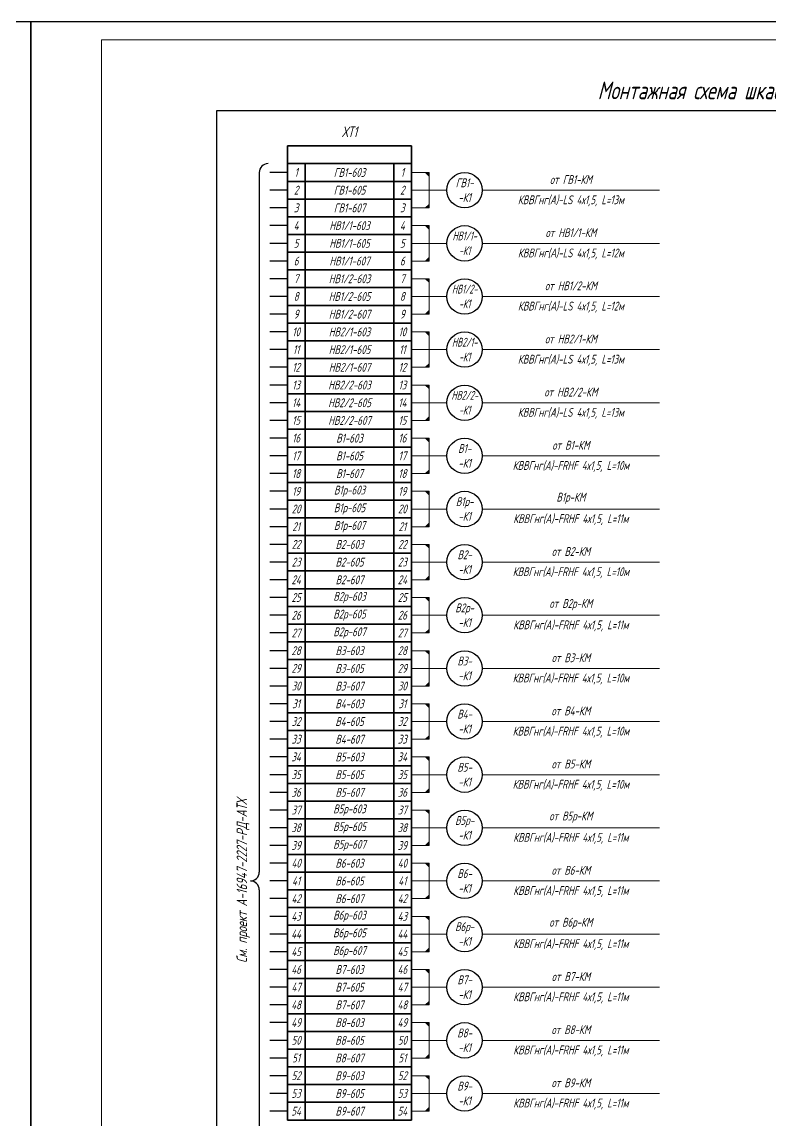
# Model space of a CAD drawing. Header units: millimetres. Extents: x -14296 to 10264, y -13087 to -5602.
# Drawn here: x -3986.2 to -3775, y -12802.7 to -12492.7 of the extents above; entities that cross this region are included whole.
import ezdxf

# ---------------------------------------------------------------- set-up
doc = ezdxf.new("R2010")
doc.units = ezdxf.units.MM
doc.linetypes.add('gost5', pattern=[7, 5, -2, 0])
for name, color, linetype, lineweight in [('КаБель контрольный (Вновь)', 142, 'gost5', 15), ('КаБель контрольный (Сущ)', 142, 'gost5', 25), ('Линия выноска', 137, 'Continuous', 25), ('Рамка толстая', 7, 'Continuous', 15), ('Рамка тонкая', 5, 'Continuous', 25), ('Текст', 7, 'Continuous', 20), ('Элемент эл. схем', 7, 'Continuous', 35)]:
    doc.layers.add(name, color=color, linetype=linetype, lineweight=lineweight)
doc.styles.add('Simplex', font='simplex.shx', dxfattribs={"width": 0.7, "oblique": 15})

# ---------------------------------------------------------------- blocks, each defined once
blk = doc.blocks.new('A$C54FF5821')
at = {"layer": 'Рамка толстая'}
for p, q in [((20, 589), (20, 5)), ((415, 589), (20, 589))]:
    blk.add_line(p, q, dxfattribs=at)
at = {"layer": 'Рамка тонкая'}
for p, q in [((420, 594), (0, 594)), ((0, 594), (0, 0)), ((420, 0), (420, 594))]:
    blk.add_line(p, q, dxfattribs=at)
blk = doc.blocks.new('A$C581E5E11')
at = {"layer": 'Элемент эл. схем'}
for p, q in [((0, 5), (0, 0)), ((5, 5), (0, 5)), ((5, 0), (5, 5)), ((5, 5), (30, 5)), ((30, 5), (30, 0)), ((30, 5), (35, 5)), ((35, 5), (35, 0)), ((0, 0), (5, 0)), ((30, 0), (5, 0)), ((35, 0), (30, 0))]:
    blk.add_line(p, q, dxfattribs=at)

msp = doc.modelspace()

# ---------------------------------------------------------------- hatches: boundary and pattern name
at = {"layer": 'КаБель контрольный (Вновь)', "linetype": 'ByBlock'}
for points in [[(-3871.21622, -12535.24064), (-3872.21622, -12535.24064), (-3871.21622, -12536.24064)], [(-3871.21622, -12545.24064), (-3872.21622, -12545.24064), (-3871.21622, -12544.24064)], [(-3871.21622, -12550.24064), (-3872.21622, -12550.24064), (-3871.21622, -12551.24064)], [(-3871.21622, -12560.24064), (-3872.21622, -12560.24064), (-3871.21622, -12559.24064)], [(-3871.21622, -12565.24064), (-3872.21622, -12565.24064), (-3871.21622, -12566.24064)], [(-3871.21622, -12575.24064), (-3872.21622, -12575.24064), (-3871.21622, -12574.24064)], [(-3871.21622, -12580.24064), (-3872.21622, -12580.24064), (-3871.21622, -12581.24064)], [(-3871.21622, -12590.24064), (-3872.21622, -12590.24064), (-3871.21622, -12589.24064)], [(-3871.21622, -12595.24064), (-3872.21622, -12595.24064), (-3871.21622, -12596.24064)], [(-3871.21622, -12605.24064), (-3872.21622, -12605.24064), (-3871.21622, -12604.24064)], [(-3871.21622, -12610.24064), (-3872.21622, -12610.24064), (-3871.21622, -12611.24064)], [(-3871.21622, -12620.24064), (-3872.21622, -12620.24064), (-3871.21622, -12619.24064)], [(-3871.21622, -12625.24064), (-3872.21622, -12625.24064), (-3871.21622, -12626.24064)], [(-3871.21622, -12635.24064), (-3872.21622, -12635.24064), (-3871.21622, -12634.24064)], [(-3871.21622, -12640.24064), (-3872.21622, -12640.24064), (-3871.21622, -12641.24064)], [(-3871.21622, -12650.24064), (-3872.21622, -12650.24064), (-3871.21622, -12649.24064)], [(-3871.21622, -12655.24064), (-3872.21622, -12655.24064), (-3871.21622, -12656.24064)], [(-3871.21622, -12665.24064), (-3872.21622, -12665.24064), (-3871.21622, -12664.24064)], [(-3871.21622, -12670.24064), (-3872.21622, -12670.24064), (-3871.21622, -12671.24064)], [(-3871.21622, -12680.24064), (-3872.21622, -12680.24064), (-3871.21622, -12679.24064)], [(-3871.21622, -12685.24064), (-3872.21622, -12685.24064), (-3871.21622, -12686.24064)], [(-3871.21622, -12695.24064), (-3872.21622, -12695.24064), (-3871.21622, -12694.24064)], [(-3871.21622, -12700.24064), (-3872.21622, -12700.24064), (-3871.21622, -12701.24064)], [(-3871.21622, -12710.24064), (-3872.21622, -12710.24064), (-3871.21622, -12709.24064)], [(-3871.21622, -12715.24064), (-3872.21622, -12715.24064), (-3871.21622, -12716.24064)], [(-3871.21622, -12725.24064), (-3872.21622, -12725.24064), (-3871.21622, -12724.24064)], [(-3871.21622, -12730.24064), (-3872.21622, -12730.24064), (-3871.21622, -12731.24064)], [(-3871.21622, -12740.24064), (-3872.21622, -12740.24064), (-3871.21622, -12739.24064)], [(-3871.21622, -12745.24064), (-3872.21622, -12745.24064), (-3871.21622, -12746.24064)], [(-3871.21622, -12755.24064), (-3872.21622, -12755.24064), (-3871.21622, -12754.24064)], [(-3871.21622, -12760.24064), (-3872.21622, -12760.24064), (-3871.21622, -12761.24064)], [(-3871.21622, -12770.24064), (-3872.21622, -12770.24064), (-3871.21622, -12769.24064)], [(-3871.21622, -12775.24064), (-3872.21622, -12775.24064), (-3871.21622, -12776.24064)], [(-3871.21622, -12785.24064), (-3872.21622, -12785.24064), (-3871.21622, -12784.24064)], [(-3871.21622, -12790.24064), (-3872.21622, -12790.24064), (-3871.21622, -12791.24064)], [(-3871.21622, -12800.24064), (-3872.21622, -12800.24064), (-3871.21622, -12799.24064)]]:
    msp.add_hatch(color=256, dxfattribs=at).paths.add_polyline_path(points)

# ---------------------------------------------------------------- linework, layer by layer
for p, q in [((-3871.21622, -12535.24064), (-3876.21622, -12535.24064)), ((-3872.21622, -12535.24064), (-3871.21622, -12536.24064)), ((-3871.21622, -12545.24064), (-3871.21622, -12535.24064)), ((-3876.21622, -12540.24064), (-3871.21622, -12540.24064)), ((-3866.21622, -12540.24064), (-3871.21622, -12540.24064)), ((-3806.21622, -12540.24064), (-3856.21622, -12540.24064)), ((-3876.21622, -12545.24064), (-3871.21622, -12545.24064)), ((-3872.21622, -12545.24064), (-3871.21622, -12544.24064)), ((-3871.21622, -12550.24064), (-3876.21622, -12550.24064)), ((-3872.21622, -12550.24064), (-3871.21622, -12551.24064)), ((-3871.21622, -12560.24064), (-3871.21622, -12550.24064)), ((-3876.21622, -12555.24064), (-3871.21622, -12555.24064)), ((-3866.21622, -12555.24064), (-3871.21622, -12555.24064)), ((-3806.21622, -12555.24064), (-3856.21622, -12555.24064)), ((-3876.21622, -12560.24064), (-3871.21622, -12560.24064)), ((-3872.21622, -12560.24064), (-3871.21622, -12559.24064)), ((-3871.21622, -12565.24064), (-3876.21622, -12565.24064)), ((-3872.21622, -12565.24064), (-3871.21622, -12566.24064)), ((-3871.21622, -12575.24064), (-3871.21622, -12565.24064)), ((-3876.21622, -12570.24064), (-3871.21622, -12570.24064)), ((-3866.21622, -12570.24064), (-3871.21622, -12570.24064)), ((-3806.21622, -12570.24064), (-3856.21622, -12570.24064)), ((-3876.21622, -12575.24064), (-3871.21622, -12575.24064)), ((-3872.21622, -12575.24064), (-3871.21622, -12574.24064)), ((-3871.21622, -12580.24064), (-3876.21622, -12580.24064)), ((-3872.21622, -12580.24064), (-3871.21622, -12581.24064)), ((-3871.21622, -12590.24064), (-3871.21622, -12580.24064)), ((-3876.21622, -12585.24064), (-3871.21622, -12585.24064)), ((-3866.21622, -12585.24064), (-3871.21622, -12585.24064)), ((-3806.21622, -12585.24064), (-3856.21622, -12585.24064)), ((-3876.21622, -12590.24064), (-3871.21622, -12590.24064)), ((-3872.21622, -12590.24064), (-3871.21622, -12589.24064)), ((-3871.21622, -12595.24064), (-3876.21622, -12595.24064)), ((-3872.21622, -12595.24064), (-3871.21622, -12596.24064)), ((-3871.21622, -12605.24064), (-3871.21622, -12595.24064)), ((-3876.21622, -12600.24064), (-3871.21622, -12600.24064)), ((-3866.21622, -12600.24064), (-3871.21622, -12600.24064)), ((-3806.21622, -12600.24064), (-3856.21622, -12600.24064)), ((-3872.21622, -12605.24064), (-3871.21622, -12604.24064)), ((-3876.21622, -12605.24064), (-3871.21622, -12605.24064)), ((-3871.21622, -12610.24064), (-3876.21622, -12610.24064)), ((-3872.21622, -12610.24064), (-3871.21622, -12611.24064)), ((-3871.21622, -12620.24064), (-3871.21622, -12610.24064)), ((-3876.21622, -12615.24064), (-3871.21622, -12615.24064)), ((-3866.21622, -12615.24064), (-3871.21622, -12615.24064)), ((-3806.21622, -12615.24064), (-3856.21622, -12615.24064)), ((-3872.21622, -12620.24064), (-3871.21622, -12619.24064)), ((-3876.21622, -12620.24064), (-3871.21622, -12620.24064)), ((-3871.21622, -12625.24064), (-3876.21622, -12625.24064)), ((-3872.21622, -12625.24064), (-3871.21622, -12626.24064)), ((-3871.21622, -12635.24064), (-3871.21622, -12625.24064)), ((-3876.21622, -12630.24064), (-3871.21622, -12630.24064)), ((-3866.21622, -12630.24064), (-3871.21622, -12630.24064)), ((-3806.21622, -12630.24064), (-3856.21622, -12630.24064)), ((-3876.21622, -12635.24064), (-3871.21622, -12635.24064)), ((-3872.21622, -12635.24064), (-3871.21622, -12634.24064)), ((-3871.21622, -12640.24064), (-3876.21622, -12640.24064)), ((-3872.21622, -12640.24064), (-3871.21622, -12641.24064)), ((-3871.21622, -12650.24064), (-3871.21622, -12640.24064)), ((-3876.21622, -12645.24064), (-3871.21622, -12645.24064)), ((-3866.21622, -12645.24064), (-3871.21622, -12645.24064)), ((-3806.21622, -12645.24064), (-3856.21622, -12645.24064)), ((-3876.21622, -12650.24064), (-3871.21622, -12650.24064)), ((-3872.21622, -12650.24064), (-3871.21622, -12649.24064)), ((-3871.21622, -12655.24064), (-3876.21622, -12655.24064)), ((-3872.21622, -12655.24064), (-3871.21622, -12656.24064)), ((-3871.21622, -12665.24064), (-3871.21622, -12655.24064)), ((-3876.21622, -12660.24064), (-3871.21622, -12660.24064)), ((-3866.21622, -12660.24064), (-3871.21622, -12660.24064)), ((-3806.21622, -12660.24064), (-3856.21622, -12660.24064)), ((-3876.21622, -12665.24064), (-3871.21622, -12665.24064)), ((-3872.21622, -12665.24064), (-3871.21622, -12664.24064)), ((-3871.21622, -12670.24064), (-3876.21622, -12670.24064)), ((-3872.21622, -12670.24064), (-3871.21622, -12671.24064)), ((-3871.21622, -12680.24064), (-3871.21622, -12670.24064)), ((-3876.21622, -12675.24064), (-3871.21622, -12675.24064)), ((-3866.21622, -12675.24064), (-3871.21622, -12675.24064)), ((-3806.21622, -12675.24064), (-3856.21622, -12675.24064)), ((-3876.21622, -12680.24064), (-3871.21622, -12680.24064)), ((-3872.21622, -12680.24064), (-3871.21622, -12679.24064)), ((-3871.21622, -12685.24064), (-3876.21622, -12685.24064)), ((-3872.21622, -12685.24064), (-3871.21622, -12686.24064)), ((-3871.21622, -12695.24064), (-3871.21622, -12685.24064)), ((-3876.21622, -12690.24064), (-3871.21622, -12690.24064)), ((-3866.21622, -12690.24064), (-3871.21622, -12690.24064)), ((-3806.21622, -12690.24064), (-3856.21622, -12690.24064)), ((-3872.21622, -12695.24064), (-3871.21622, -12694.24064)), ((-3876.21622, -12695.24064), (-3871.21622, -12695.24064)), ((-3871.21622, -12700.24064), (-3876.21622, -12700.24064)), ((-3872.21622, -12700.24064), (-3871.21622, -12701.24064)), ((-3871.21622, -12710.24064), (-3871.21622, -12700.24064)), ((-3876.21622, -12705.24064), (-3871.21622, -12705.24064)), ((-3866.21622, -12705.24064), (-3871.21622, -12705.24064)), ((-3806.21622, -12705.24064), (-3856.21622, -12705.24064)), ((-3872.21622, -12710.24064), (-3871.21622, -12709.24064)), ((-3876.21622, -12710.24064), (-3871.21622, -12710.24064)), ((-3871.21622, -12715.24064), (-3876.21622, -12715.24064)), ((-3872.21622, -12715.24064), (-3871.21622, -12716.24064)), ((-3871.21622, -12725.24064), (-3871.21622, -12715.24064)), ((-3876.21622, -12720.24064), (-3871.21622, -12720.24064)), ((-3866.21622, -12720.24064), (-3871.21622, -12720.24064)), ((-3806.21622, -12720.24064), (-3856.21622, -12720.24064)), ((-3876.21622, -12725.24064), (-3871.21622, -12725.24064)), ((-3872.21622, -12725.24064), (-3871.21622, -12724.24064)), ((-3871.21622, -12730.24064), (-3876.21622, -12730.24064)), ((-3872.21622, -12730.24064), (-3871.21622, -12731.24064)), ((-3871.21622, -12740.24064), (-3871.21622, -12730.24064)), ((-3876.21622, -12735.24064), (-3871.21622, -12735.24064)), ((-3866.21622, -12735.24064), (-3871.21622, -12735.24064)), ((-3806.21622, -12735.24064), (-3856.21622, -12735.24064)), ((-3876.21622, -12740.24064), (-3871.21622, -12740.24064)), ((-3872.21622, -12740.24064), (-3871.21622, -12739.24064)), ((-3871.21622, -12745.24064), (-3876.21622, -12745.24064)), ((-3872.21622, -12745.24064), (-3871.21622, -12746.24064)), ((-3871.21622, -12755.24064), (-3871.21622, -12745.24064)), ((-3876.21622, -12750.24064), (-3871.21622, -12750.24064)), ((-3866.21622, -12750.24064), (-3871.21622, -12750.24064)), ((-3806.21622, -12750.24064), (-3856.21622, -12750.24064)), ((-3876.21622, -12755.24064), (-3871.21622, -12755.24064)), ((-3872.21622, -12755.24064), (-3871.21622, -12754.24064)), ((-3871.21622, -12760.24064), (-3876.21622, -12760.24064)), ((-3872.21622, -12760.24064), (-3871.21622, -12761.24064)), ((-3871.21622, -12770.24064), (-3871.21622, -12760.24064)), ((-3876.21622, -12765.24064), (-3871.21622, -12765.24064)), ((-3866.21622, -12765.24064), (-3871.21622, -12765.24064)), ((-3806.21622, -12765.24064), (-3856.21622, -12765.24064)), ((-3876.21622, -12770.24064), (-3871.21622, -12770.24064)), ((-3872.21622, -12770.24064), (-3871.21622, -12769.24064)), ((-3871.21622, -12775.24064), (-3876.21622, -12775.24064)), ((-3872.21622, -12775.24064), (-3871.21622, -12776.24064)), ((-3871.21622, -12785.24064), (-3871.21622, -12775.24064)), ((-3876.21622, -12780.24064), (-3871.21622, -12780.24064)), ((-3866.21622, -12780.24064), (-3871.21622, -12780.24064)), ((-3806.21622, -12780.24064), (-3856.21622, -12780.24064)), ((-3872.21622, -12785.24064), (-3871.21622, -12784.24064)), ((-3876.21622, -12785.24064), (-3871.21622, -12785.24064)), ((-3871.21622, -12790.24064), (-3876.21622, -12790.24064)), ((-3872.21622, -12790.24064), (-3871.21622, -12791.24064)), ((-3871.21622, -12800.24064), (-3871.21622, -12790.24064)), ((-3876.21622, -12795.24064), (-3871.21622, -12795.24064)), ((-3866.21622, -12795.24064), (-3871.21622, -12795.24064)), ((-3806.21622, -12795.24064), (-3856.21622, -12795.24064)), ((-3872.21622, -12800.24064), (-3871.21622, -12799.24064)), ((-3876.21622, -12800.24064), (-3871.21622, -12800.24064))]:
    msp.add_line(p, q, dxfattribs=at)
at = {"layer": 'КаБель контрольный (Сущ)', "color": 6, "linetype": 'ByBlock'}
for p, q in [((-3911.21622, -12535.24064), (-3916.21622, -12535.24064)), ((-3911.21622, -12540.24064), (-3916.21622, -12540.24064)), ((-3911.21622, -12545.24064), (-3916.21622, -12545.24064)), ((-3911.21622, -12550.24064), (-3916.21622, -12550.24064)), ((-3911.21622, -12555.24064), (-3916.21622, -12555.24064)), ((-3911.21622, -12560.24064), (-3916.21622, -12560.24064)), ((-3911.21622, -12565.24064), (-3916.21622, -12565.24064)), ((-3911.21622, -12570.24064), (-3916.21622, -12570.24064)), ((-3911.21622, -12575.24064), (-3916.21622, -12575.24064)), ((-3911.21622, -12580.24064), (-3916.21622, -12580.24064)), ((-3911.21622, -12580.24064), (-3916.21622, -12580.24064)), ((-3911.21622, -12585.24064), (-3916.21622, -12585.24064)), ((-3911.21622, -12585.24064), (-3916.21622, -12585.24064)), ((-3911.21622, -12590.24064), (-3916.21622, -12590.24064)), ((-3911.21622, -12590.24064), (-3916.21622, -12590.24064)), ((-3911.21622, -12595.24064), (-3916.21622, -12595.24064)), ((-3911.21622, -12595.24064), (-3916.21622, -12595.24064)), ((-3911.21622, -12600.24064), (-3916.21622, -12600.24064)), ((-3911.21622, -12605.24064), (-3916.21622, -12605.24064)), ((-3911.21622, -12610.24064), (-3916.21622, -12610.24064)), ((-3911.21622, -12615.24064), (-3916.21622, -12615.24064)), ((-3911.21622, -12620.24064), (-3916.21622, -12620.24064)), ((-3911.21622, -12625.24064), (-3916.21622, -12625.24064)), ((-3911.21622, -12630.24064), (-3916.21622, -12630.24064)), ((-3911.21622, -12635.24064), (-3916.21622, -12635.24064)), ((-3911.21622, -12640.24064), (-3916.21622, -12640.24064)), ((-3911.21622, -12645.24064), (-3916.21622, -12645.24064)), ((-3911.21622, -12650.24064), (-3916.21622, -12650.24064)), ((-3911.21622, -12655.24064), (-3916.21622, -12655.24064)), ((-3911.21622, -12660.24064), (-3916.21622, -12660.24064)), ((-3911.21622, -12665.24064), (-3916.21622, -12665.24064)), ((-3911.21622, -12670.24064), (-3916.21622, -12670.24064)), ((-3911.21622, -12675.24064), (-3916.21622, -12675.24064)), ((-3911.21622, -12680.24064), (-3916.21622, -12680.24064)), ((-3911.21622, -12685.24064), (-3916.21622, -12685.24064)), ((-3911.21622, -12690.24064), (-3916.21622, -12690.24064)), ((-3911.21622, -12695.24064), (-3916.21622, -12695.24064)), ((-3911.21622, -12700.24064), (-3916.21622, -12700.24064)), ((-3911.21622, -12705.24064), (-3916.21622, -12705.24064)), ((-3911.21622, -12710.24064), (-3916.21622, -12710.24064)), ((-3911.21622, -12715.24064), (-3916.21622, -12715.24064)), ((-3911.21622, -12720.24064), (-3916.21622, -12720.24064)), ((-3911.21622, -12725.24064), (-3916.21622, -12725.24064)), ((-3911.21622, -12730.24064), (-3916.21622, -12730.24064)), ((-3911.21622, -12735.24064), (-3916.21622, -12735.24064)), ((-3911.21622, -12740.24064), (-3916.21622, -12740.24064)), ((-3911.21622, -12745.24064), (-3916.21622, -12745.24064)), ((-3911.21622, -12750.24064), (-3916.21622, -12750.24064)), ((-3911.21622, -12755.24064), (-3916.21622, -12755.24064)), ((-3911.21622, -12760.24064), (-3916.21622, -12760.24064)), ((-3911.21622, -12765.24064), (-3916.21622, -12765.24064)), ((-3911.21622, -12770.24064), (-3916.21622, -12770.24064)), ((-3911.21622, -12775.24064), (-3916.21622, -12775.24064)), ((-3911.21622, -12780.24064), (-3916.21622, -12780.24064)), ((-3911.21622, -12785.24064), (-3916.21622, -12785.24064)), ((-3911.21622, -12790.24064), (-3916.21622, -12790.24064)), ((-3911.21622, -12795.24064), (-3916.21622, -12795.24064)), ((-3911.21622, -12800.24064), (-3916.21622, -12800.24064))]:
    msp.add_line(p, q, dxfattribs=at)
at = {"layer": 'Линия выноска'}
for p, q in [((-3931.21622, -12517.74064), (-3641.21622, -12517.74064)), ((-3931.21622, -13047.74064), (-3931.21622, -12517.74064))]:
    msp.add_line(p, q, dxfattribs=at)
at = {"layer": 'Рамка тонкая'}
for p, q in [((-3919.21622, -12535.24064), (-3919.21622, -12732.74064)), ((-3919.21622, -12737.74064), (-3919.21622, -12935.24064))]:
    msp.add_line(p, q, dxfattribs=at)
for centre in [(-3861.21622, -12540.24064), (-3861.21622, -12555.24064), (-3861.21622, -12570.24064), (-3861.21622, -12585.24064), (-3861.21622, -12600.24064), (-3861.21622, -12615.24064), (-3861.21622, -12630.24064), (-3861.21622, -12645.24064), (-3861.21622, -12660.24064), (-3861.21622, -12675.24064), (-3861.21622, -12690.24064), (-3861.21622, -12705.24064), (-3861.21622, -12720.24064), (-3861.21622, -12735.24064), (-3861.21622, -12750.24064), (-3861.21622, -12765.24064), (-3861.21622, -12780.24064), (-3861.21622, -12795.24064)]:
    msp.add_circle(centre, 5, dxfattribs=at)
for centre, start, end in [((-3916.71622, -12535.24064), 90, 180), ((-3921.71622, -12732.74064), 270, 0), ((-3921.71622, -12737.74064), 0, 90)]:
    msp.add_arc(centre, 2.5, start, end, dxfattribs=at)
at = {"layer": 'Элемент эл. схем'}
for p, q in [((-3911.21622, -12527.74064), (-3911.21622, -12532.74064)), ((-3906.21622, -12527.74064), (-3911.21622, -12527.74064)), ((-3906.21622, -12527.74064), (-3881.21622, -12527.74064)), ((-3881.21622, -12527.74064), (-3876.21622, -12527.74064)), ((-3876.21622, -12527.74064), (-3876.21622, -12532.74064)), ((-3911.21622, -12532.74064), (-3906.21622, -12532.74064)), ((-3881.21622, -12532.74064), (-3906.21622, -12532.74064)), ((-3876.21622, -12532.74064), (-3881.21622, -12532.74064)), ((-3911.21622, -12612.74064), (-3906.21622, -12612.74064)), ((-3881.21622, -12612.74064), (-3906.21622, -12612.74064)), ((-3876.21622, -12612.74064), (-3881.21622, -12612.74064)), ((-3911.21622, -12772.74064), (-3906.21622, -12772.74064)), ((-3881.21622, -12772.74064), (-3906.21622, -12772.74064)), ((-3876.21622, -12772.74064), (-3881.21622, -12772.74064)), ((-3881.21622, -12772.74064), (-3876.21622, -12772.74064))]:
    msp.add_line(p, q, dxfattribs=at)

# ---------------------------------------------------------------- block references
for p in [(-4403.71622, -13086.74065), (-3983.71622, -13086.74065)]:
    msp.add_blockref('A$C54FF5821', p)
for p in [(-3911.21622, -12537.74063), (-3911.21622, -12542.74063), (-3911.21622, -12547.74063), (-3911.21622, -12552.74063), (-3911.21622, -12557.74063), (-3911.21622, -12562.74063), (-3911.21622, -12567.74063), (-3911.21622, -12572.74063), (-3911.21622, -12577.74063), (-3911.21622, -12582.74063), (-3911.21622, -12587.74063), (-3911.21622, -12592.74063), (-3911.21622, -12597.74063), (-3911.21622, -12602.74063), (-3911.21622, -12607.74063), (-3911.21622, -12612.74063), (-3911.21622, -12617.74063), (-3911.21622, -12622.74063), (-3911.21622, -12627.74063), (-3911.21622, -12632.74063), (-3911.21622, -12637.74063), (-3911.21622, -12642.74063), (-3911.21622, -12647.74063), (-3911.21622, -12652.74063), (-3911.21622, -12657.74063), (-3911.21622, -12662.74063), (-3911.21622, -12667.74063), (-3911.21622, -12672.74063), (-3911.21622, -12677.74063), (-3911.21622, -12682.74063), (-3911.21622, -12687.74063), (-3911.21622, -12692.74063), (-3911.21622, -12697.74063), (-3911.21622, -12702.74063), (-3911.21622, -12707.74063), (-3911.21622, -12712.74063), (-3911.21622, -12717.74063), (-3911.21622, -12722.74063), (-3911.21622, -12727.74063), (-3911.21622, -12732.74063), (-3911.21622, -12737.74063), (-3911.21622, -12742.74063), (-3911.21622, -12747.74063), (-3911.21622, -12752.74063), (-3911.21622, -12757.74063), (-3911.21622, -12762.74063), (-3911.21622, -12767.74063), (-3911.21622, -12772.74063), (-3911.21622, -12777.74063), (-3911.21622, -12782.74063), (-3911.21622, -12787.74063), (-3911.21622, -12792.74063), (-3911.21622, -12797.74063), (-3911.21622, -12802.74063)]:
    msp.add_blockref('A$C581E5E11', p, dxfattribs=at)

# ---------------------------------------------------------------- texts
at = {"layer": 'Текст', "lineweight": 35, "insert": (-3786.21622, -12512.74064), "char_height": 5, "width": 241.1593088, "attachment_point": 5, "style": 'Simplex'}
msp.add_mtext('Монтажная схема шкафа ЩКС-2Э', dxfattribs=at)
at = {"layer": 'Текст', "attachment_point": 5, "style": 'Simplex'}
for s, insert, char_height, width in [('ХТ1', (-3893.71622, -12523.74064), 3, 35), ('ГВ1-603', (-3893.71622, -12535.24064), 2.5, 25), ('от ГВ1-КМ', (-3831.21622, -12537.24064), 2.5, 30.4242349), ('ГВ1-605', (-3893.71622, -12540.24064), 2.5, 25), ('ГВ1-\\P-К1', (-3861.21622, -12540.24064), 2.5, 17), ('КВВГнг(А)-LS 4х1,5, L=13м', (-3831.21622, -12543.24064), 2.5, 52.5468781), ('ГВ1-607', (-3893.71622, -12545.24064), 2.5, 25), ('НВ1/1-603', (-3893.71622, -12550.24064), 2.5, 25), ('от НВ1/1-КМ', (-3831.21622, -12552.24064), 2.5, 30.4242349), ('НВ1/1-605', (-3893.71622, -12555.24064), 2.5, 25), ('{\\W0.6;НВ1/1-\\P-К1}', (-3861.21622, -12555.24064), 2.5, 17), ('КВВГнг(А)-LS 4х1,5, L=12м', (-3831.21622, -12558.24064), 2.5, 52.5468781), ('НВ1/1-607', (-3893.71622, -12560.24064), 2.5, 25), ('НВ1/2-603', (-3893.71622, -12565.24064), 2.5, 25), ('{\\W0.6;НВ1/2-\\P-К1}', (-3861.21622, -12570.24064), 2.5, 17), ('от НВ1/2-КМ', (-3831.21622, -12567.24064), 2.5, 30.4242349), ('НВ1/2-605', (-3893.71622, -12570.24064), 2.5, 25), ('КВВГнг(А)-LS 4х1,5, L=12м', (-3831.21622, -12573.24064), 2.5, 52.5468781), ('НВ1/2-607', (-3893.71622, -12575.24064), 2.5, 25), ('НВ2/1-603', (-3893.71622, -12580.24064), 2.5, 25), ('{\\W0.6;НВ2/1-\\P-К1}', (-3861.21622, -12585.24064), 2.5, 17), ('от НВ2/1-КМ', (-3831.21622, -12582.24064), 2.5, 30.4242349), ('НВ2/1-605', (-3893.71622, -12585.24064), 2.5, 25), ('НВ2/1-607', (-3893.71622, -12590.24064), 2.5, 25), ('КВВГнг(А)-LS 4х1,5, L=13м', (-3831.21622, -12588.24064), 2.5, 52.5468781), ('НВ2/2-603', (-3893.71622, -12595.24064), 2.5, 25), ('{\\W0.6;НВ2/2-\\P-К1}', (-3861.21622, -12600.24064), 2.5, 17), ('от НВ2/2-КМ', (-3831.21622, -12597.24064), 2.5, 30.4242349), ('НВ2/2-605', (-3893.71622, -12600.24064), 2.5, 25), ('КВВГнг(А)-LS 4х1,5, L=13м', (-3831.21622, -12603.24064), 2.5, 52.5468781), ('НВ2/2-607', (-3893.71622, -12605.24064), 2.5, 25), ('В1-603', (-3893.71622, -12610.24064), 2.5, 25), ('В1-\\P-К1', (-3861.21622, -12615.24064), 2.5, 17), ('от В1-КМ', (-3831.21622, -12612.24064), 2.5, 30.4242349), ('В1-605', (-3893.71622, -12615.24064), 2.5, 25), ('КВВГнг(А)-FRHF 4х1,5, L=10м', (-3831.21622, -12618.24064), 2.5, 52.5468781), ('В1-607', (-3893.71622, -12620.24064), 2.5, 25), ('В1р-603', (-3893.71622, -12625.24064), 2.5, 25), ('В1р-КМ', (-3831.21622, -12627.24064), 2.5, 30.4242349), ('В1р-605', (-3893.71622, -12630.24064), 2.5, 25), ('В1р-\\P-К1', (-3861.21622, -12630.24064), 2.5, 17), ('КВВГнг(А)-FRHF 4х1,5, L=11м', (-3831.21622, -12633.24064), 2.5, 52.5468781), ('В1р-607', (-3893.71622, -12635.24064), 2.5, 25), ('В2-603', (-3893.71622, -12640.24064), 2.5, 25), ('от В2-КМ', (-3831.21622, -12642.24064), 2.5, 30.4242349), ('В2-605', (-3893.71622, -12645.24064), 2.5, 25), ('В2-\\P-К1', (-3861.21622, -12645.24064), 2.5, 17), ('КВВГнг(А)-FRHF 4х1,5, L=10м', (-3831.21622, -12648.24064), 2.5, 52.5468781), ('В2-607', (-3893.71622, -12650.24064), 2.5, 25), ('В2р-603', (-3893.71622, -12655.24064), 2.5, 25), ('В2р-\\P-К1', (-3861.21622, -12660.24064), 2.5, 17), ('от В2р-КМ', (-3831.21622, -12657.24064), 2.5, 30.4242349), ('В2р-605', (-3893.71622, -12660.24064), 2.5, 25), ('КВВГнг(А)-FRHF 4х1,5, L=11м', (-3831.21622, -12663.24064), 2.5, 52.5468781), ('В2р-607', (-3893.71622, -12665.24064), 2.5, 25), ('В3-603', (-3893.71622, -12670.24064), 2.5, 25), ('В3-\\P-К1', (-3861.21622, -12675.24064), 2.5, 17), ('от В3-КМ', (-3831.21622, -12672.24064), 2.5, 30.4242349), ('В3-605', (-3893.71622, -12675.24064), 2.5, 25), ('В3-607', (-3893.71622, -12680.24064), 2.5, 25), ('КВВГнг(А)-FRHF 4х1,5, L=10м', (-3831.21622, -12678.24064), 2.5, 52.5468781), ('В4-603', (-3893.71622, -12685.24064), 2.5, 25), ('В4-\\P-К1', (-3861.21622, -12690.24064), 2.5, 17), ('от В4-КМ', (-3831.21622, -12687.24064), 2.5, 30.4242349), ('В4-605', (-3893.71622, -12690.24064), 2.5, 25), ('В4-607', (-3893.71622, -12695.24064), 2.5, 25), ('КВВГнг(А)-FRHF 4х1,5, L=10м', (-3831.21622, -12693.24064), 2.5, 52.5468781), ('В5-603', (-3893.71622, -12700.24064), 2.5, 25), ('В5-\\P-К1', (-3861.21622, -12705.24064), 2.5, 17), ('от В5-КМ', (-3831.21622, -12702.24064), 2.5, 30.4242349), ('В5-605', (-3893.71622, -12705.24064), 2.5, 25), ('КВВГнг(А)-FRHF 4х1,5, L=10м', (-3831.21622, -12708.24064), 2.5, 52.5468781), ('В5-607', (-3893.71622, -12710.24064), 2.5, 25), ('В5р-603', (-3893.71622, -12715.24064), 2.5, 25), ('от В5р-КМ', (-3831.21622, -12717.24064), 2.5, 30.4242349), ('В5р-605', (-3893.71622, -12720.24064), 2.5, 25), ('В5р-\\P-К1', (-3861.21622, -12720.24064), 2.5, 17), ('КВВГнг(А)-FRHF 4х1,5, L=11м', (-3831.21622, -12723.24064), 2.5, 52.5468781), ('В5р-607', (-3893.71622, -12725.24064), 2.5, 25), ('В6-603', (-3893.71622, -12730.24064), 2.5, 25), ('от В6-КМ', (-3831.21622, -12732.24064), 2.5, 30.4242349), ('В6-605', (-3893.71622, -12735.24064), 2.5, 25), ('В6-\\P-К1', (-3861.21622, -12735.24064), 2.5, 17), ('КВВГнг(А)-FRHF 4х1,5, L=11м', (-3831.21622, -12738.24064), 2.5, 52.5468781), ('В6-607', (-3893.71622, -12740.24064), 2.5, 25), ('В6р-603', (-3893.71622, -12745.24064), 2.5, 25), ('В6р-\\P-К1', (-3861.21622, -12750.24064), 2.5, 17), ('от В6р-КМ', (-3831.21622, -12747.24064), 2.5, 30.4242349), ('В6р-605', (-3893.71622, -12750.24064), 2.5, 25), ('КВВГнг(А)-FRHF 4х1,5, L=11м', (-3831.21622, -12753.24064), 2.5, 52.5468781), ('В6р-607', (-3893.71622, -12755.24064), 2.5, 25), ('В7-603', (-3893.71622, -12760.24064), 2.5, 25), ('В7-\\P-К1', (-3861.21622, -12765.24064), 2.5, 17), ('от В7-КМ', (-3831.21622, -12762.24064), 2.5, 30.4242349), ('В7-605', (-3893.71622, -12765.24064), 2.5, 25), ('КВВГнг(А)-FRHF 4х1,5, L=11м', (-3831.21622, -12768.24064), 2.5, 52.5468781), ('В7-607', (-3893.71622, -12770.24064), 2.5, 25), ('В8-603', (-3893.71622, -12775.24064), 2.5, 25), ('В8-\\P-К1', (-3861.21622, -12780.24064), 2.5, 17), ('от В8-КМ', (-3831.21622, -12777.24064), 2.5, 30.4242349), ('В8-605', (-3893.71622, -12780.24064), 2.5, 25), ('В8-607', (-3893.71622, -12785.24064), 2.5, 25), ('КВВГнг(А)-FRHF 4х1,5, L=11м', (-3831.21622, -12783.24064), 2.5, 52.5468781), ('В9-603', (-3893.71622, -12790.24064), 2.5, 25), ('В9-\\P-К1', (-3861.21622, -12795.24064), 2.5, 17), ('от В9-КМ', (-3831.21622, -12792.24064), 2.5, 30.4242349), ('В9-605', (-3893.71622, -12795.24064), 2.5, 25), ('КВВГнг(А)-FRHF 4х1,5, L=11м', (-3831.21622, -12798.24064), 2.5, 52.5468781), ('В9-607', (-3893.71622, -12800.24064), 2.5, 25)]:
    msp.add_mtext(s, dxfattribs=dict(at, insert=insert, char_height=char_height, width=width))
at = {"layer": 'Текст', "char_height": 2.5, "attachment_point": 5, "style": 'Simplex'}
for s, insert in [('1', (-3908.80121, -12535.22364)), ('1', (-3878.80121, -12535.22364)), ('2', (-3908.80121, -12540.22364)), ('2', (-3878.80121, -12540.22364)), ('3', (-3908.80121, -12545.22364)), ('3', (-3878.80121, -12545.22364)), ('4', (-3908.80121, -12550.22364)), ('4', (-3878.80121, -12550.22364)), ('5', (-3908.80121, -12555.22364)), ('5', (-3878.80121, -12555.22364)), ('6', (-3908.80121, -12560.22364)), ('6', (-3878.80121, -12560.22364)), ('7', (-3908.80121, -12565.22364)), ('7', (-3878.80121, -12565.22364)), ('8', (-3908.80121, -12570.22364)), ('8', (-3878.80121, -12570.22364)), ('9', (-3908.80121, -12575.22364)), ('9', (-3878.80121, -12575.22364)), ('10', (-3908.80121, -12580.22364)), ('10', (-3878.80121, -12580.22364)), ('11', (-3908.80121, -12585.22364)), ('11', (-3878.80121, -12585.22364)), ('12', (-3908.80121, -12590.22364)), ('12', (-3878.80121, -12590.22364)), ('13', (-3908.80121, -12595.22364)), ('13', (-3878.80121, -12595.22364)), ('14', (-3908.80121, -12600.22364)), ('14', (-3878.80121, -12600.22364)), ('15', (-3908.80121, -12605.22364)), ('15', (-3878.80121, -12605.22364)), ('16', (-3908.80121, -12610.22364)), ('16', (-3878.80121, -12610.22364)), ('17', (-3908.80121, -12615.22364)), ('17', (-3878.80121, -12615.22364)), ('18', (-3908.80121, -12620.22364)), ('18', (-3878.80121, -12620.22364)), ('19', (-3908.80121, -12625.22364)), ('19', (-3878.80121, -12625.22364)), ('20', (-3908.80121, -12630.22364)), ('20', (-3878.80121, -12630.22364)), ('21', (-3908.80121, -12635.22364)), ('21', (-3878.80121, -12635.22364)), ('22', (-3908.80121, -12640.22364)), ('22', (-3878.80121, -12640.22364)), ('23', (-3908.80121, -12645.22364)), ('23', (-3878.80121, -12645.22364)), ('24', (-3908.80121, -12650.22364)), ('24', (-3878.80121, -12650.22364)), ('25', (-3908.80121, -12655.22364)), ('25', (-3878.80121, -12655.22364)), ('26', (-3908.80121, -12660.22364)), ('26', (-3878.80121, -12660.22364)), ('27', (-3908.80121, -12665.22364)), ('27', (-3878.80121, -12665.22364)), ('28', (-3908.80121, -12670.22364)), ('28', (-3878.80121, -12670.22364)), ('29', (-3908.80121, -12675.22364)), ('29', (-3878.80121, -12675.22364)), ('30', (-3908.80121, -12680.22364)), ('30', (-3878.80121, -12680.22364)), ('31', (-3908.80121, -12685.22364)), ('31', (-3878.80121, -12685.22364)), ('32', (-3908.80121, -12690.22364)), ('32', (-3878.80121, -12690.22364)), ('33', (-3908.80121, -12695.22364)), ('33', (-3878.80121, -12695.22364)), ('34', (-3908.80121, -12700.22364)), ('34', (-3878.80121, -12700.22364)), ('35', (-3908.80121, -12705.22364)), ('35', (-3878.80121, -12705.22364)), ('36', (-3908.80121, -12710.22364)), ('36', (-3878.80121, -12710.22364)), ('37', (-3908.80121, -12715.22364)), ('37', (-3878.80121, -12715.22364)), ('38', (-3908.80121, -12720.22364)), ('38', (-3878.80121, -12720.22364)), ('39', (-3908.80121, -12725.22364)), ('39', (-3878.80121, -12725.22364)), ('40', (-3908.80121, -12730.22364)), ('40', (-3878.80121, -12730.22364)), ('41', (-3908.80121, -12735.22364)), ('41', (-3878.80121, -12735.22364)), ('42', (-3908.80121, -12740.22364)), ('42', (-3878.80121, -12740.22364)), ('43', (-3908.80121, -12745.22364)), ('43', (-3878.80121, -12745.22364)), ('44', (-3908.80121, -12750.22364)), ('44', (-3878.80121, -12750.22364)), ('45', (-3908.80121, -12755.22364)), ('45', (-3878.80121, -12755.22364)), ('46', (-3908.80121, -12760.22364)), ('46', (-3878.80121, -12760.22364)), ('47', (-3908.80121, -12765.22364)), ('47', (-3878.80121, -12765.22364)), ('48', (-3908.80121, -12770.22364)), ('48', (-3878.80121, -12770.22364)), ('49', (-3908.80121, -12775.22364)), ('49', (-3878.80121, -12775.22364)), ('50', (-3908.80121, -12780.22364)), ('50', (-3878.80121, -12780.22364)), ('51', (-3908.80121, -12785.22364)), ('51', (-3878.80121, -12785.22364)), ('52', (-3908.80121, -12790.22364)), ('52', (-3878.80121, -12790.22364)), ('53', (-3908.80121, -12795.22364)), ('53', (-3878.80121, -12795.22364)), ('54', (-3908.80121, -12800.22364)), ('54', (-3878.80121, -12800.22364))]:
    msp.add_mtext_dynamic_manual_height_columns(s, width=3.5, gutter_width=12.5, heights=[0], dxfattribs=dict(at, insert=insert))
at = {"layer": 'Текст', "insert": (-3923.71622, -12735.24064), "char_height": 3, "width": 66.8862235, "attachment_point": 5, "rotation": 90, "style": 'Simplex'}
msp.add_mtext('См. проект А-16947-2227-РД-АТХ', dxfattribs=at)

doc.saveas('drawing.dxf')
